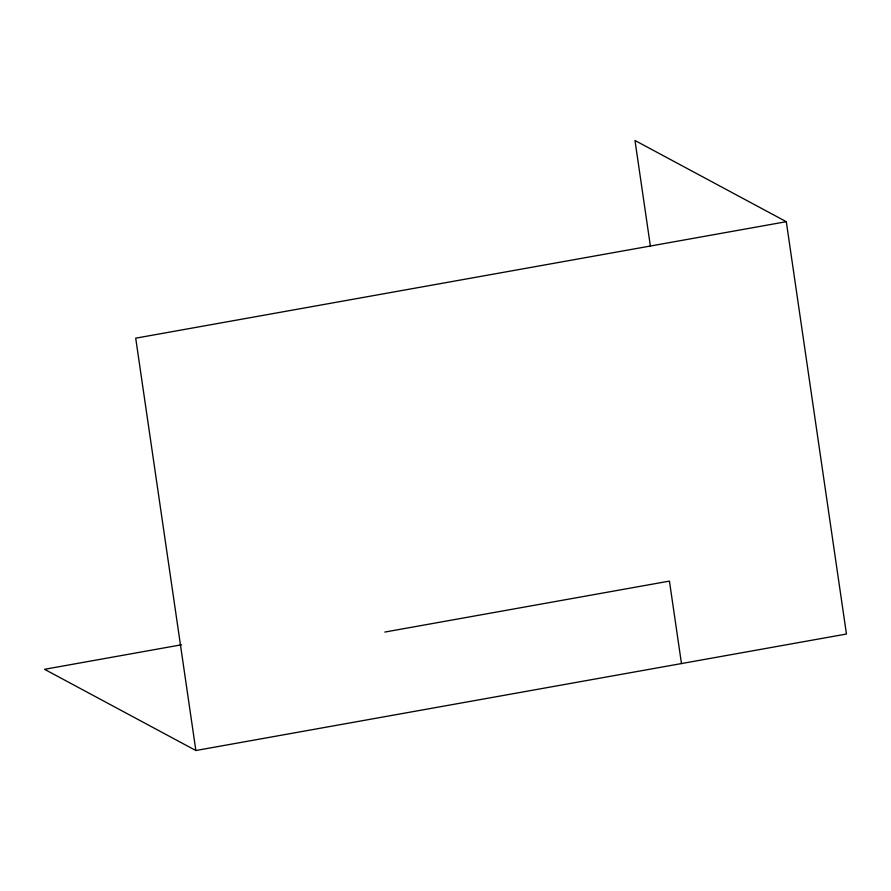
<?xml version="1.0" encoding="UTF-8"?>
<svg xmlns="http://www.w3.org/2000/svg" width="891" height="891" viewBox="0 0 891 891"><rect width="100%" height="100%" fill="white"/><g stroke="black" fill="none" stroke-linecap="round" stroke-linejoin="round"><path stroke-width="1.34" d="M786.296 221.692L135.71 338.179L195.864 750.512L846.45 634.024L786.296 221.692L634.982 140.488L650.419 246.317M181.519 644.783L44.55 669.308L195.864 750.512M384.812 632.064L669.442 581.099L681.47 663.572"/></g></svg>
